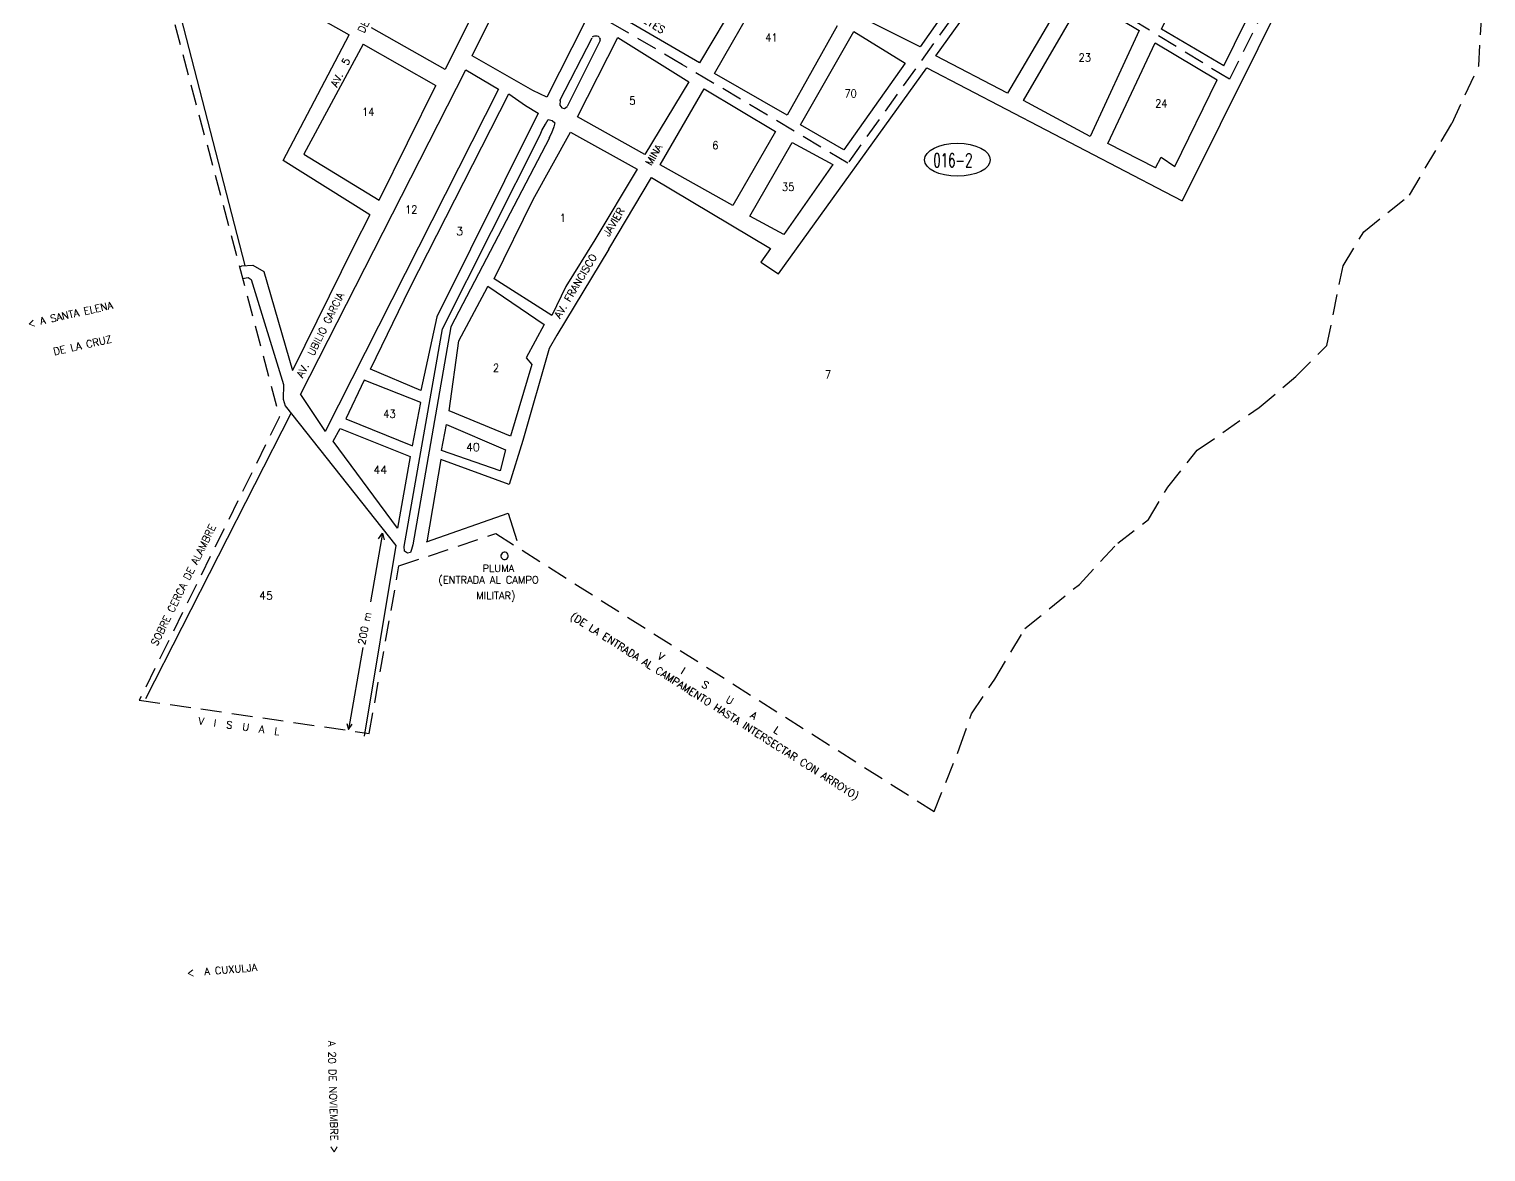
# Model space of a CAD drawing. Extents: x 601427 to 603706, y 1848435 to 1851452.
# Drawn here: x 601714 to 603115, y 1848435 to 1849515 of the extents above; entities that cross this region are included whole.
import ezdxf

# ---------------------------------------------------------------- set-up
doc = ezdxf.new("R2010")
doc.units = 0
doc.header["$LTSCALE"] = 80
doc.header["$MEASUREMENT"] = 0
doc.linetypes.add('HIDDEN', pattern=[0.375, 0.25, -0.125])
doc.layers.get('0').update_dxf_attribs({"linetype": 'CONTINUOUS'})
for name, color, linetype in [('4', 9, 'CONTINUOUS'), ('C', 1, 'CONTINUOUS'), ('D', 6, 'CONTINUOUS'), ('F', 15, 'CONTINUOUS'), ('L', 14, 'CONTINUOUS')]:
    doc.layers.add(name, color=color, linetype=linetype)
doc.styles.add('ROMANS', font='romans', dxfattribs={"height": 7})

# ---------------------------------------------------------------- blocks, each defined once
blk = doc.blocks.new('ELL')
blk.add_circle((0, 0), 1)

msp = doc.modelspace()

# ---------------------------------------------------------------- linework, layer by layer
at = {"layer": '4', "color": 9, "linetype": 'HIDDEN'}
for points in [[(601730.623066, 1849983.248476), (601954.775979, 1849141.975196), (601819.947655, 1848869.605494), (602041.185176, 1848837.511), (602069.787668, 1848998.633567), (602162.950072, 1849029.713047), (602584.583155, 1848762.412039)], [(602917.667796, 1849564.766429), (602868.663561, 1849466.691518), (602654.05881, 1849598.585364), (602501.58863, 1849386.093551), (602342.629881, 1849480.650681), (602126.616578, 1849607.312831)], [(602584.583155, 1848762.412039), (602609.202018, 1848823.488678), (602620.485663, 1848856.336618), (602643.052953, 1848889.697808), (602671.943154, 1848938.297933), (602724.383979, 1848980.844335), (602761.234289, 1849020.55431), (602790.998, 1849043.245725), (602809.423155, 1849074.44642), (602837.769547, 1849109.901755), (602897.29697, 1849151.029943), (602932.72996, 1849180.812425), (602962.493671, 1849210.594906), (602978.084187, 1849287.17843), (602997.926661, 1849319.797338), (603041.863569, 1849355.252673), (603083.06597, 1849424.526943), (603108.578646, 1849479.509985), (603115.447443, 1849598.312631)]]:
    msp.add_lwpolyline(points, dxfattribs=at)
at = {"layer": 'F'}
for p, q in [((602803.4375, 1849514.75), (602844, 1849602.25)), ((602641.1875, 1849598.25), (602571.1875, 1849497.875)), ((602586.4375, 1849489.375), (602657.625, 1849588.625)), ((602162.3125, 1849573.625), (602114.125, 1849476)), ((602140.25, 1849489.25), (602176.6875, 1849563.25)), ((602406.3125, 1849562.125), (602358.9375, 1849482.375)), ((602373.5, 1849472.25), (602422.3125, 1849557.5)), ((602713.0625, 1849551.5), (602655.3125, 1849453.375)), ((602670.5625, 1849446.25), (602728.5625, 1849545.625)), ((602728.5625, 1849545.625), (602782, 1849513.625)), ((602114.125, 1849476), (602043.3125, 1849516.25)), ((602358.9375, 1849482.375), (602287.5625, 1849524)), ((602491.25, 1849518.25), (602443.25, 1849432.25)), ((602571.1875, 1849497.875), (602515.375, 1849525.875)), ((602863.4375, 1849479.5), (602803.4375, 1849514.75)), ((602035.1875, 1849500.5), (602105.125, 1849460.625)), ((602224.6875, 1849446.125), (602255.5625, 1849506.625)), ((602263.3125, 1849504), (602231.5, 1849440.375)), ((602241.5, 1849430.625), (602280.5, 1849506.875)), ((602258, 1849508.25), (602256.75, 1849507.875)), ((602259.125, 1849508.25), (602258, 1849508.25)), ((602260.3125, 1849508.125), (602259.125, 1849508.25)), ((602261.6875, 1849507.75), (602260.3125, 1849508.125)), ((602262.5625, 1849507), (602261.6875, 1849507.75)), ((602263.3125, 1849504), (602263.4375, 1849505.25)), ((602280.5, 1849506.875), (602348.5625, 1849464.125)), ((602456, 1849422.75), (602507.5, 1849512.75)), ((602507.5, 1849512.75), (602556.9375, 1849482.125)), ((602782, 1849513.625), (602734.875, 1849411.75)), ((602751.875, 1849404.875), (602797.375, 1849501.625)), ((602797.375, 1849501.625), (602856.875, 1849466.125)), ((602655.3125, 1849453.375), (602586.4375, 1849489.375)), ((601975.1875, 1849163.5), (602134.0625, 1849475.75)), ((602134.0625, 1849475.75), (602165.4375, 1849457.125)), ((602443.25, 1849432.25), (602373.5, 1849472.25)), ((602556.9375, 1849482.125), (602497.75, 1849398.875)), ((602348.5625, 1849464.125), (602306.25, 1849394.375)), ((602165.4375, 1849457.125), (601998.6875, 1849127.75)), ((602175.375, 1849452.75), (602191.4375, 1849441.625)), ((602321.1875, 1849384.25), (602363.25, 1849457.625)), ((602363.25, 1849457.625), (602432.125, 1849416.375)), ((602734.875, 1849411.75), (602670.5625, 1849446.25)), ((602191.4375, 1849441.625), (602203.6875, 1849434.25)), ((602306.25, 1849394.375), (602241.5, 1849430.625)), ((602432.125, 1849416.375), (602391.125, 1849345.375)), ((602497.75, 1849398.875), (602456, 1849422.75)), ((602198.75, 1849351.125), (602234.6875, 1849415.875)), ((602234.6875, 1849415.875), (602298.875, 1849380.125)), ((602407.4375, 1849335.125), (602448.125, 1849405.875)), ((602448.125, 1849405.875), (602487.0625, 1849384.875)), ((602797.5625, 1849381.5), (602751.875, 1849404.875)), ((602298.875, 1849380.125), (602258.1875, 1849312.125)), ((602391.125, 1849345.375), (602321.1875, 1849384.25)), ((602487.0625, 1849384.875), (602440.0625, 1849317.25)), ((602271.75, 1849303.25), (602312.875, 1849372.25)), ((602312.875, 1849372.25), (602427.375, 1849304)), ((602161.4375, 1849274.75), (602198.75, 1849351.125)), ((602806.625, 1849358.5), (602823.25, 1849349.75)), ((602041.625, 1849336.25), (602026.0625, 1849305.625)), ((602440.0625, 1849317.25), (602407.4375, 1849335.125)), ((602026.0625, 1849305.625), (601967.25, 1849186.625)), ((602258.1875, 1849312.125), (602230.4375, 1849267.5)), ((602427.375, 1849304), (602418.0625, 1849290.75)), ((602216.875, 1849239.5), (602161.4375, 1849274.75)), ((602230.4375, 1849267.5), (602216.875, 1849239.5)), ((602221.8125, 1849220.625), (602214.25, 1849207.875)), ((602214.25, 1849207.875), (602214.25, 1849207.875)), ((601826.3125, 1848871), (601966, 1849145.5))]:
    msp.add_line(p, q, dxfattribs=at)
msp.add_lwpolyline([(601734.355672, 1849988.523554), (601831.704509, 1849635.627657), (601921.443432, 1849287.427591)], dxfattribs=at)
at = {"layer": 'F', "color": 15, "linetype": 'CONTINUOUS'}
for points in [[(602001.294958, 1849757.886979), (601982.433226, 1849702.671462), (601948.64573, 1849721.439916), (601942.179122, 1849711.302851), (601976.227628, 1849692.542809), (601967.647459, 1849675.021771), (601915.130817, 1849569.60089), (602021.848084, 1849509.287607)], [(602932.552887, 1849569.606972), (602823.258109, 1849349.72918)], [(602863.442531, 1849479.528192), (602904.315682, 1849563.366623)], [(602234.116656, 1849530.237579), (602248.261392, 1849521.02604), (602212.155706, 1849449.577961), (602198.625517, 1849455.935218)], [(602041.628655, 1849336.301493), (601958.326483, 1849388.619071), (602021.848084, 1849509.287607)], [(602035.325324, 1849500.421419), (601978.247576, 1849394.747965), (602050.747855, 1849350.315208)], [(602256.125, 1849507.5), (602256.75, 1849507.875), (602256.125, 1849507.5)], [(602263.1875, 1849506.25), (602263.4375, 1849505.25), (602263.1875, 1849506.25)], [(602198.625517, 1849455.935218), (602140.25, 1849489.25)], [(602434.993251, 1849279.668542), (602577.5, 1849477.75), (602806.625, 1849358.5)], [(602050.747855, 1849350.315208), (602105.125, 1849460.625)], [(602797.530125, 1849381.436468), (602803.205293, 1849391.809308), (602816.297579, 1849382.825132), (602856.901335, 1849466.110983)], [(602080.121424, 1849265.823062), (602175.375, 1849452.75)], [(602224.71448, 1849446.123076), (602224.430836, 1849441.924368), (602226.603028, 1849439.381566), (602228.977349, 1849438.674241), (602231.516074, 1849440.407148)], [(602203.682036, 1849434.200711), (602106.356217, 1849238.188944), (602090.870287, 1849167.405382), (602042.398961, 1849187.790863), (602080.121424, 1849265.823062)], [(602205.991416, 1849413.845135), (602207.178702, 1849417.541326), (602210.64778, 1849423.401299), (602213.375888, 1849427.93099), (602217.063669, 1849427.004714), (602219.749469, 1849424.739744), (602218.831604, 1849420.790954), (602216.406564, 1849414.964627), (602213.956289, 1849409.921329)], [(602214.625, 1849410.375), (602119.734748, 1849228.430151), (602083.119617, 1849018.74819), (602081.957566, 1849014.26897), (602080.745046, 1849011.355806), (602078.151773, 1849010.749671), (602075.213375, 1849012.74522), (602074.809369, 1849017.173971), (602111.693921, 1849226.603334), (602205.991416, 1849413.845135)], [(602271.75, 1849303.25), (602221.8125, 1849220.625)], [(602418.03801, 1849290.784569), (602434.993251, 1849279.668542)], [(601916.29175, 1849286.411212), (601918.742556, 1849287.272903), (601929.174528, 1849287.870377), (601939.816789, 1849281.942611), (601967.253849, 1849186.682719)], [(601919.339019, 1849274.974439), (601924.574898, 1849276.13738), (601927.532266, 1849273.969577), (601958.740814, 1849173.075887), (601958.412012, 1849158.956135), (601960.449369, 1849152.489777), (602066.676014, 1849018.218259), (602036.169515, 1848834.876271)], [(602214.25, 1849207.875), (602188.831491, 1849119.351387)], [(601975.17165, 1849163.551175), (601998.692641, 1849127.744578)], [(602188.831491, 1849119.351387), (602175.830233, 1849076.866209), (602109.99769, 1849100.872677), (602096.511154, 1849021.73109)], [(602096.338127, 1849021.670125), (602174.738535, 1849049.294344), (602183.201185, 1849022.948509)]]:
    msp.add_lwpolyline(points, dxfattribs=at)
for points in [[(602155.309003, 1849267.723584), (602209.538862, 1849230.801723), (602192.285996, 1849198.630753), (602197.716478, 1849192.273746), (602177.204073, 1849123.418439), (602118.157779, 1849147.643609), (602127.219409, 1849215.084767), (602154.82063, 1849266.662723)], [(602090.979388, 1849155.912549), (602036.201775, 1849177.401199), (602018.595121, 1849139.993215), (602082.920488, 1849114.10921)], [(602006.478581, 1849118.700281), (602013.147317, 1849130.672825), (602080.638444, 1849103.845721), (602068.486758, 1849034.998576)], [(602110.764146, 1849109.519639), (602115.446244, 1849134.492192), (602172.404462, 1849110.199729), (602167.040523, 1849090.169535)], [(602170.97867, 1849011.82113), (602169.912606, 1849011.519857), (602168.991817, 1849010.903897), (602168.306436, 1849010.033545), (602167.923555, 1849008.993997), (602167.88065, 1849007.887012), (602168.181923, 1849006.820947), (602168.797883, 1849005.900158), (602169.668235, 1849005.214778), (602170.707783, 1849004.831896), (602171.814768, 1849004.788992), (602172.880833, 1849005.090265), (602173.801622, 1849005.706224), (602174.487002, 1849006.576576), (602174.869884, 1849007.616124), (602174.912788, 1849008.72311), (602174.611515, 1849009.789174), (602173.995556, 1849010.709963), (602173.125204, 1849011.395344), (602172.085656, 1849011.778226)]]:
    msp.add_lwpolyline(points, close=True, dxfattribs=at)
at = {"layer": 'L', "color": 14, "linetype": 'CONTINUOUS'}
for points in [[(602053.98417, 1849030.200324), (602042.4956, 1848963.950819)], [(602034.906061, 1848920.244976), (602021.182554, 1848841.1505)]]:
    msp.add_lwpolyline(points, dxfattribs=at)
at = {"layer": 'L', "color": 14}
for points in [[(602050.159359, 1849024.664075), (602053.98417, 1849030.200324), (602055.621713, 1849023.745638)], [(602019.783658, 1848846.97639), (602021.182554, 1848841.1505), (602024.794257, 1848846.289015)]]:
    msp.add_lwpolyline(points, dxfattribs=at)

# ---------------------------------------------------------------- block references
at = {"layer": '4', "color": 9, "xscale": 31.68, "yscale": 15.84, "zscale": 31.68}
msp.add_blockref('ELL', (602607.013997, 1849389.241291), dxfattribs=at)

# ---------------------------------------------------------------- texts
at = {"layer": '4', "color": 9, "style": 'ROMANS', "width": 0.63}
msp.add_text('016-2', height=13.2, dxfattribs=at).set_placement((602583.833921, 1849382.201863))
at = {"layer": 'C', "color": 1, "linetype": 'CONTINUOUS', "style": 'ROMANS', "width": 0.9}
for s, p in [('41', (602422.100171, 1849502.916193)), ('23', (602723.64171, 1849483.730777)), ('5', (602291.478178, 1849442.282359)), ('70', (602498.390767, 1849449.142409)), ('24', (602797.271638, 1849439.650584)), ('14', (602034.242977, 1849431.427544)), ('6', (602371.248571, 1849399.361447)), ('35', (602438.311467, 1849359.297351)), ('12', (602075.679999, 1849337.519766)), ('1', (602224.416481, 1849329.511642)), ('2', (602160.230487, 1849185.190773)), ('7', (602479.701071, 1849178.831163)), ('43', (602054.688061, 1849141.057645))]:
    msp.add_text(s, height=7.7, dxfattribs=at).set_placement(p)
at = {"layer": 'C', "color": 1, "linetype": 'CONTINUOUS', "style": 'ROMANS'}
for s, p in [('3', (602124.888707, 1849316.732517)), ('40', (602134.31196, 1849109.063172)), ('44', (602045.179881, 1849087.232032)), ('45', (601935.250976, 1848966.150547))]:
    msp.add_text(s, height=7.7, dxfattribs=at).set_placement(p)
at = {"layer": 'D', "color": 6, "linetype": 'CONTINUOUS', "style": 'ROMANS'}
for s, rotation, p in [('SALVADOR            REYES', 328.702828, (602201.397662, 1849584.140757)), ('AV.  5     DE    MAYO', 63.452492, (602010.091287, 1849458.564122)), ('AV. FRANCISCO   JAVIER         MINA', 59.181089, (602224.748594, 1849235.989567)), ('< A SANTA ELENA', 12.579195, (601713.463909, 1849227.979763)), ('AV.  UBILIO GARCIA', 63.529403, (601977.306291, 1849179.049566)), ('DE LA CRUZ', 12.579195, (601738.199131, 1849201.19692)), ('SOBRE CERCA DE ALAMBRE', 63.735939, (601837.008556, 1848921.024502)), ('(DE LA ENTRADA AL CAMPAMENTO HASTA INTERSECTAR CON ARROYO)', 327.564967, (602233.951254, 1848948.282845)), ('V    I    S    U    A    L', 327.564967, (602317.789296, 1848909.881989)), ('V  I  S  U  A  L', 352.353831, (601876.402335, 1848846.220285)), ('<  A CUXULJA', 4.695208, (601866.026189, 1848603.562201)), ('A 20 DE NOVIEMBRE >', 271.522335, (602001.595238, 1848541.674151))]:
    msp.add_text(s, height=7, rotation=rotation, dxfattribs=at).set_placement(p)
for s, p in [('PLUMA', (602150.138592, 1848992.796117)), ('(ENTRADA AL CAMPO', (602107.714522, 1848981.676571)), ('MILITAR)', (602144.07801, 1848966.513554))]:
    msp.add_text(s, height=7, dxfattribs=at).set_placement(p)
at = {"layer": 'D', "color": 6, "style": 'ROMANS'}
msp.add_text('200 m', height=7, rotation=78.86527, dxfattribs=at).set_placement((602037.024101, 1848922.26854))

doc.saveas('drawing.dxf')
